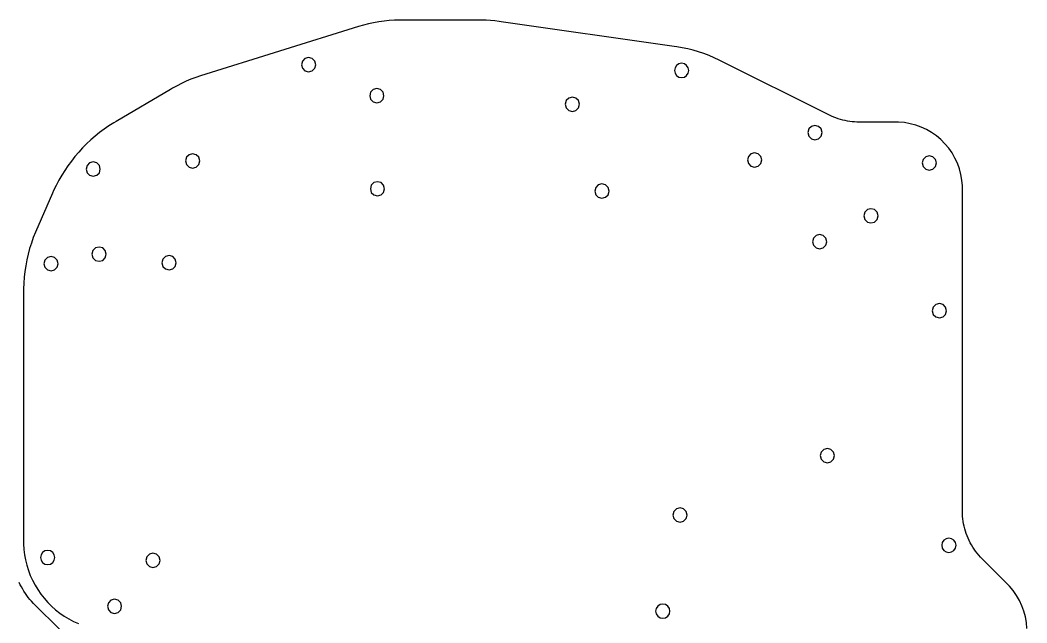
# Model space of a CAD drawing. Extents: x -1 to 514, y 19 to 842.
# Drawn here: x 288.9 to 514.5, y 702.2 to 837.3 of the extents above; entities that cross this region are included whole.
import ezdxf

# ---------------------------------------------------------------- set-up
doc = ezdxf.new("R2010")
doc.units = 0

msp = doc.modelspace()

# ---------------------------------------------------------------- linework, layer by layer
at = {"layer": 'Layer 1'}
for p, q in [((370.41742, 837.041129), (369.251932, 836.885025)), ((371.587935, 837.160191), (370.41742, 837.041129)), ((372.76136, 837.239566), (371.587935, 837.160191)), ((373.936903, 837.279254), (372.76136, 837.239566)), ((392.289173, 837.279254), (373.936903, 837.279254)), ((393.28083, 837.25015), (392.289173, 837.279254)), ((394.271165, 837.194587), (393.28083, 837.25015)), ((395.259382, 837.109921), (394.271165, 837.194587)), ((396.244954, 836.998796), (395.259382, 837.109921)), ((364.661946, 835.863735), (329.299105, 824.812103)), ((365.795948, 836.175943), (364.661946, 835.863735)), ((366.939741, 836.451109), (365.795948, 836.175943)), ((368.092, 836.686588), (366.939741, 836.451109)), ((369.251932, 836.885025), (368.092, 836.686588)), ((396.697126, 836.93265), (396.244954, 836.998796)), ((435.410911, 831.402865), (396.697126, 836.93265)), ((436.029506, 831.315553), (435.410911, 831.402865)), ((437.259288, 831.093303), (436.029506, 831.315553)), ((438.480603, 830.82872), (437.259288, 831.093303)), ((439.691599, 830.521804), (438.480603, 830.82872)), ((440.890689, 830.169909), (439.691599, 830.521804)), ((352.115112, 828.078598), (351.900753, 827.278599)), ((352.700752, 828.664238), (352.115112, 828.078598)), ((353.500751, 828.878597), (352.700752, 828.664238)), ((354.30075, 828.664238), (353.500751, 828.878597)), ((354.88639, 828.078598), (354.30075, 828.664238)), ((355.100749, 827.278599), (354.88639, 828.078598)), ((442.076815, 829.77568), (440.890689, 830.169909)), ((443.247859, 829.339118), (442.076815, 829.77568)), ((444.402499, 828.862869), (443.247859, 829.339118)), ((445.539413, 828.344286), (444.402499, 828.862869)), ((470.131344, 816.049114), (445.539413, 828.344286)), ((351.900753, 827.278599), (352.115112, 826.478599)), ((352.115112, 826.478599), (352.700752, 825.892959)), ((352.700752, 825.892959), (353.500751, 825.6786)), ((353.500751, 825.6786), (354.30075, 825.892959)), ((354.30075, 825.892959), (354.88639, 826.478599)), ((354.88639, 826.478599), (355.100749, 827.278599)), ((355.100749, 827.278599), (355.100749, 827.278599)), ((435.630984, 826.624186), (435.504719, 826.001986)), ((435.504719, 826.001986), (435.630984, 825.379785)), ((435.973997, 827.132165), (435.630984, 826.624186)), ((436.48237, 827.474594), (435.973997, 827.132165)), ((437.104715, 827.600143), (436.48237, 827.474594)), ((437.727061, 827.474594), (437.104715, 827.600143)), ((438.235434, 827.132165), (437.727061, 827.474594)), ((438.578447, 826.624186), (438.235434, 827.132165)), ((438.704712, 826.001986), (438.578447, 826.624186)), ((438.578447, 825.379785), (438.704712, 826.001986)), ((438.704712, 826.001986), (438.704712, 826.001986)), ((326.102148, 823.579146), (325.065248, 823.100251)), ((327.15413, 824.026291), (326.102148, 823.579146)), ((328.220135, 824.436395), (327.15413, 824.026291)), ((329.299105, 824.812103), (328.220135, 824.436395)), ((435.630984, 825.379785), (435.973997, 824.871806)), ((435.973997, 824.871806), (436.48237, 824.529377)), ((436.48237, 824.529377), (437.104715, 824.403828)), ((437.104715, 824.403828), (437.727061, 824.529377)), ((437.727061, 824.529377), (438.235434, 824.871806)), ((438.235434, 824.871806), (438.578447, 825.379785)), ((322.548799, 821.748232), (310.393062, 814.599199)), ((323.041188, 822.039273), (322.548799, 821.748232)), ((324.044486, 822.58696), (323.041188, 822.039273)), ((325.065248, 823.100251), (324.044486, 822.58696)), ((368.004979, 821.730232), (367.419339, 821.144592)), ((368.804978, 821.944591), (368.004979, 821.730232)), ((369.604977, 821.730232), (368.804978, 821.944591)), ((370.190617, 821.144592), (369.604977, 821.730232)), ((367.419339, 821.144592), (367.20498, 820.344592)), ((367.20498, 820.344592), (367.419339, 819.544593)), ((367.419339, 819.544593), (368.004979, 818.958953)), ((368.004979, 818.958953), (368.804978, 818.744594)), ((368.804978, 818.744594), (369.604977, 818.958953)), ((369.604977, 818.958953), (370.190617, 819.544593)), ((370.404976, 820.344592), (370.190617, 821.144592)), ((370.190617, 819.544593), (370.404976, 820.344592)), ((370.404976, 820.344592), (370.404976, 820.344592)), ((411.234284, 819.239594), (411.019925, 818.439595)), ((411.819924, 819.825234), (411.234284, 819.239594)), ((412.619923, 820.039593), (411.819924, 819.825234)), ((413.419922, 819.825234), (412.619923, 820.039593)), ((414.005562, 819.239594), (413.419922, 819.825234)), ((414.219921, 818.439595), (414.005562, 819.239594)), ((411.019925, 818.439595), (411.234284, 817.639596)), ((411.234284, 817.639596), (411.819924, 817.053956)), ((411.819924, 817.053956), (412.619923, 816.839597)), ((412.619923, 816.839597), (413.419922, 817.053956)), ((413.419922, 817.053956), (414.005562, 817.639596)), ((414.005562, 817.639596), (414.219921, 818.439595)), ((414.219921, 818.439595), (414.219921, 818.439595)), ((310.393062, 814.599199), (309.861779, 814.286991)), ((470.695964, 815.779239), (470.131344, 816.049114)), ((471.188089, 815.564927), (470.695964, 815.779239)), ((471.687621, 815.369136), (471.188089, 815.564927)), ((472.193769, 815.189219), (471.687621, 815.369136)), ((472.706001, 815.030469), (472.193769, 815.189219)), ((473.223526, 814.887595), (472.706001, 815.030469)), ((473.745812, 814.763241), (473.223526, 814.887595)), ((474.272333, 814.660053), (473.745812, 814.763241)), ((474.802028, 814.572741), (474.272333, 814.660053)), ((475.334369, 814.506595), (474.802028, 814.572741)), ((475.869091, 814.45897), (475.334369, 814.506595)), ((476.404872, 814.429866), (475.869091, 814.45897)), ((307.71654, 812.858243), (306.684667, 812.088306)), ((308.775931, 813.591138), (307.71654, 812.858243)), ((309.861779, 814.286991), (308.775931, 813.591138)), ((465.610882, 812.890316), (465.396523, 812.090317)), ((466.196522, 813.475956), (465.610882, 812.890316)), ((466.996521, 813.690315), (466.196522, 813.475956)), ((467.79652, 813.475956), (466.996521, 813.690315)), ((468.38216, 812.890316), (467.79652, 813.475956)), ((468.596519, 812.090317), (468.38216, 812.890316)), ((477.03061, 814.419283), (476.404872, 814.429866)), ((485.742535, 814.419283), (477.03061, 814.419283)), ((487.04296, 814.305512), (485.742535, 814.419283)), ((488.328569, 814.077971), (487.04296, 814.305512)), ((489.589572, 813.74195), (488.328569, 814.077971)), ((490.816443, 813.294805), (489.589572, 813.74195)), ((491.999658, 812.741826), (490.816443, 813.294805)), ((493.130221, 812.090952), (491.999658, 812.741826)), ((304.710084, 810.432017), (303.769756, 809.550955)), ((305.682162, 811.278682), (304.710084, 810.432017)), ((306.684667, 812.088306), (305.682162, 811.278682)), ((465.396523, 812.090317), (465.610882, 811.290318)), ((465.610882, 811.290318), (466.196522, 810.704678)), ((466.196522, 810.704678), (466.996521, 810.490319)), ((466.996521, 810.490319), (467.79652, 810.704678)), ((467.79652, 810.704678), (468.38216, 811.290318)), ((468.38216, 811.290318), (468.596519, 812.090317)), ((468.596519, 812.090317), (468.596519, 812.090317)), ((494.199401, 811.342182), (493.130221, 812.090952)), ((495.199525, 810.503454), (494.199401, 811.342182)), ((496.122655, 809.58006), (495.199525, 810.503454)), ((301.989906, 807.688291), (301.152765, 806.709334)), ((302.862765, 808.635498), (301.989906, 807.688291)), ((303.769756, 809.550955), (302.862765, 808.635498)), ((496.961648, 808.579936), (496.122655, 809.58006)), ((497.710418, 807.511021), (496.961648, 808.579936)), ((300.352137, 805.698627), (299.589344, 804.661462)), ((301.152765, 806.709334), (300.352137, 805.698627)), ((305.242352, 805.495968), (304.442353, 805.281609)), ((306.042351, 805.281609), (305.242352, 805.495968)), ((326.144391, 806.53961), (325.930032, 805.739611)), ((325.930032, 805.739611), (326.144391, 804.939612)), ((326.730031, 807.12525), (326.144391, 806.53961)), ((327.53003, 807.339609), (326.730031, 807.12525)), ((328.330029, 807.12525), (327.53003, 807.339609)), ((328.915669, 806.53961), (328.330029, 807.12525)), ((329.130028, 805.739611), (328.915669, 806.53961)), ((328.915669, 804.939612), (329.130028, 805.739611)), ((329.130028, 805.739611), (329.130028, 805.739611)), ((452.069032, 806.756383), (451.854673, 805.956384)), ((451.854673, 805.956384), (452.069032, 805.156385)), ((452.654672, 807.342023), (452.069032, 806.756383)), ((453.454671, 807.556382), (452.654672, 807.342023)), ((454.25467, 807.342023), (453.454671, 807.556382)), ((454.84031, 806.756383), (454.25467, 807.342023)), ((455.054669, 805.956384), (454.84031, 806.756383)), ((454.84031, 805.156385), (455.054669, 805.956384)), ((455.054669, 805.956384), (455.054669, 805.956384)), ((491.220902, 806.083786), (491.006543, 805.283787)), ((491.806542, 806.669426), (491.220902, 806.083786)), ((492.606541, 806.883785), (491.806542, 806.669426)), ((493.406541, 806.669426), (492.606541, 806.883785)), ((493.992181, 806.083786), (493.406541, 806.669426)), ((494.20654, 805.283787), (493.992181, 806.083786)), ((498.363144, 806.378605), (497.710418, 807.511021)), ((498.915064, 805.195919), (498.363144, 806.378605)), ((298.865181, 803.595192), (298.180969, 802.502464)), ((299.589344, 804.661462), (298.865181, 803.595192)), ((303.856713, 804.695969), (303.642354, 803.89597)), ((303.642354, 803.89597), (303.856713, 803.095971)), ((304.442353, 805.281609), (303.856713, 804.695969)), ((306.627991, 804.695969), (306.042351, 805.281609)), ((306.84235, 803.89597), (306.627991, 804.695969)), ((306.627991, 803.095971), (306.84235, 803.89597)), ((306.84235, 803.89597), (306.84235, 803.89597)), ((326.144391, 804.939612), (326.730031, 804.353972)), ((326.730031, 804.353972), (327.53003, 804.139613)), ((327.53003, 804.139613), (328.330029, 804.353972)), ((328.330029, 804.353972), (328.915669, 804.939612)), ((452.069032, 805.156385), (452.654672, 804.570745)), ((452.654672, 804.570745), (453.454671, 804.356385)), ((453.454671, 804.356385), (454.25467, 804.570745)), ((454.25467, 804.570745), (454.84031, 805.156385)), ((491.006543, 805.283787), (491.220902, 804.483788)), ((491.220902, 804.483788), (491.806542, 803.898148)), ((491.806542, 803.898148), (492.606541, 803.683789)), ((492.606541, 803.683789), (493.406541, 803.898148)), ((493.406541, 803.898148), (493.992181, 804.483788)), ((493.992181, 804.483788), (494.20654, 805.283787)), ((494.20654, 805.283787), (494.20654, 805.283787)), ((499.361416, 803.968254), (498.915064, 805.195919)), ((499.699288, 802.708839), (499.361416, 803.968254)), ((297.537503, 801.385924), (296.935312, 800.248217)), ((298.180969, 802.502464), (297.537503, 801.385924)), ((303.856713, 803.095971), (304.442353, 802.510331)), ((304.442353, 802.510331), (305.242352, 802.295972)), ((305.242352, 802.295972), (306.042351, 802.510331)), ((306.042351, 802.510331), (306.627991, 803.095971)), ((368.950835, 801.079602), (368.150836, 800.865243)), ((369.750834, 800.865243), (368.950835, 801.079602)), ((499.926036, 801.422966), (499.699288, 802.708839)), ((500.039806, 800.121217), (499.926036, 801.422966)), ((296.375719, 799.086698), (296.125159, 798.515199)), ((296.935312, 800.248217), (296.375719, 799.086698)), ((367.565196, 800.279603), (367.350837, 799.479604)), ((367.350837, 799.479604), (367.565196, 798.679604)), ((368.150836, 800.865243), (367.565196, 800.279603)), ((367.565196, 798.679604), (368.150836, 798.093964)), ((370.336474, 800.279603), (369.750834, 800.865243)), ((369.750834, 798.093964), (370.336474, 798.679604)), ((370.550833, 799.479604), (370.336474, 800.279603)), ((370.336474, 798.679604), (370.550833, 799.479604)), ((370.550833, 799.479604), (370.550833, 799.479604)), ((417.85469, 799.757819), (417.640331, 798.957819)), ((417.640331, 798.957819), (417.85469, 798.15782)), ((418.44033, 800.343459), (417.85469, 799.757819)), ((419.240329, 800.557818), (418.44033, 800.343459)), ((420.040328, 800.343459), (419.240329, 800.557818)), ((420.625968, 799.757819), (420.040328, 800.343459)), ((420.840328, 798.957819), (420.625968, 799.757819)), ((420.625968, 798.15782), (420.840328, 798.957819)), ((420.840328, 798.957819), (420.840328, 798.957819)), ((500.039806, 727.289455), (500.039806, 800.121217)), ((296.125159, 798.515199), (292.307676, 789.789251)), ((368.150836, 798.093964), (368.950835, 797.879605)), ((368.950835, 797.879605), (369.750834, 798.093964)), ((417.85469, 798.15782), (418.44033, 797.57218)), ((418.44033, 797.57218), (419.240329, 797.357821)), ((419.240329, 797.357821), (420.040328, 797.57218)), ((420.040328, 797.57218), (420.625968, 798.15782)), ((478.163199, 794.220625), (477.94884, 793.420626)), ((478.748839, 794.806265), (478.163199, 794.220625)), ((479.548839, 795.020625), (478.748839, 794.806265)), ((480.348838, 794.806265), (479.548839, 795.020625)), ((480.934478, 794.220625), (480.348838, 794.806265)), ((481.148837, 793.420626), (480.934478, 794.220625)), ((477.94884, 793.420626), (478.163199, 792.620627)), ((478.163199, 792.620627), (478.748839, 792.034987)), ((478.748839, 792.034987), (479.548839, 791.820628)), ((479.548839, 791.820628), (480.348838, 792.034987)), ((480.348838, 792.034987), (480.934478, 792.620627)), ((480.934478, 792.620627), (481.148837, 793.420626)), ((481.148837, 793.420626), (481.148837, 793.420626)), ((292.307676, 789.789251), (291.827855, 788.569524)), ((291.827855, 788.569524), (291.394018, 787.331275)), ((466.652257, 788.422421), (466.437898, 787.622422)), ((466.437898, 787.622422), (466.652257, 786.822423)), ((467.237897, 789.008061), (466.652257, 788.422421)), ((468.037896, 789.22242), (467.237897, 789.008061)), ((468.837895, 789.008061), (468.037896, 789.22242)), ((469.423535, 788.422421), (468.837895, 789.008061)), ((469.637894, 787.622422), (469.423535, 788.422421)), ((469.423535, 786.822423), (469.637894, 787.622422)), ((469.637894, 787.622422), (469.637894, 787.622422)), ((291.006827, 786.079798), (290.666812, 784.815091)), ((291.394018, 787.331275), (291.006827, 786.079798)), ((305.190275, 785.634616), (304.975916, 784.834617)), ((305.775915, 786.220256), (305.190275, 785.634616)), ((306.575914, 786.434615), (305.775915, 786.220256)), ((307.375913, 786.220256), (306.575914, 786.434615)), ((307.961553, 785.634616), (307.375913, 786.220256)), ((308.175912, 784.834617), (307.961553, 785.634616)), ((466.652257, 786.822423), (467.237897, 786.236783)), ((467.237897, 786.236783), (468.037896, 786.022424)), ((468.037896, 786.022424), (468.837895, 786.236783)), ((468.837895, 786.236783), (469.423535, 786.822423)), ((290.3745, 783.537155), (290.13029, 782.248636)), ((290.666812, 784.815091), (290.3745, 783.537155)), ((294.42448, 783.49234), (294.210121, 782.692341)), ((295.01012, 784.07798), (294.42448, 783.49234)), ((295.810119, 784.29234), (295.01012, 784.07798)), ((296.610118, 784.07798), (295.810119, 784.29234)), ((297.195758, 783.49234), (296.610118, 784.07798)), ((297.410117, 782.692341), (297.195758, 783.49234)), ((304.975916, 784.834617), (305.190275, 784.034618)), ((305.190275, 784.034618), (305.775915, 783.448978)), ((305.775915, 783.448978), (306.575914, 783.234619)), ((306.575914, 783.234619), (307.375913, 783.448978)), ((307.375913, 783.448978), (307.961553, 784.034618)), ((307.961553, 784.034618), (308.175912, 784.834617)), ((308.175912, 784.834617), (308.175912, 784.834617)), ((320.875255, 783.699641), (320.660896, 782.899642)), ((320.660896, 782.899642), (320.875255, 782.099643)), ((321.460895, 784.285281), (320.875255, 783.699641)), ((322.260894, 784.49964), (321.460895, 784.285281)), ((323.060893, 784.285281), (322.260894, 784.49964)), ((323.646533, 783.699641), (323.060893, 784.285281)), ((323.860892, 782.899642), (323.646533, 783.699641)), ((323.646533, 782.099643), (323.860892, 782.899642)), ((323.860892, 782.899642), (323.860892, 782.899642)), ((289.934473, 780.954825), (289.787391, 779.653076)), ((290.13029, 782.248636), (289.934473, 780.954825)), ((294.210121, 782.692341), (294.42448, 781.892342)), ((294.42448, 781.892342), (295.01012, 781.306702)), ((295.01012, 781.306702), (295.810119, 781.092343)), ((295.810119, 781.092343), (296.610118, 781.306702)), ((296.610118, 781.306702), (297.195758, 781.892342)), ((297.195758, 781.892342), (297.410117, 782.692341)), ((297.410117, 782.692341), (297.410117, 782.692341)), ((320.875255, 782.099643), (321.460895, 781.514003)), ((321.460895, 781.514003), (322.260894, 781.299644)), ((322.260894, 781.299644), (323.060893, 781.514003)), ((323.060893, 781.514003), (323.646533, 782.099643)), ((289.689231, 778.346036), (289.640097, 777.036351)), ((289.787391, 779.653076), (289.689231, 778.346036)), ((289.640097, 777.036351), (289.640071, 776.380185)), ((289.640071, 776.380185), (289.640071, 719.886423)), ((493.499867, 772.942993), (493.285508, 772.142994)), ((493.285508, 772.142994), (493.499867, 771.342995)), ((494.085507, 773.528633), (493.499867, 772.942993)), ((494.885506, 773.742992), (494.085507, 773.528633)), ((495.685505, 773.528633), (494.885506, 773.742992)), ((496.271145, 772.942993), (495.685505, 773.528633)), ((496.485504, 772.142994), (496.271145, 772.942993)), ((496.271145, 771.342995), (496.485504, 772.142994)), ((496.485504, 772.142994), (496.485504, 772.142994)), ((493.499867, 771.342995), (494.085507, 770.757355)), ((494.085507, 770.757355), (494.885506, 770.542996)), ((494.885506, 770.542996), (495.685505, 770.757355)), ((495.685505, 770.757355), (496.271145, 771.342995)), ((468.384212, 740.499693), (468.169853, 739.699694)), ((468.969852, 741.085333), (468.384212, 740.499693)), ((469.769851, 741.299692), (468.969852, 741.085333)), ((470.56985, 741.085333), (469.769851, 741.299692)), ((471.15549, 740.499693), (470.56985, 741.085333)), ((471.369849, 739.699694), (471.15549, 740.499693)), ((468.169853, 739.699694), (468.384212, 738.899695)), ((468.384212, 738.899695), (468.969852, 738.314055)), ((468.969852, 738.314055), (469.769851, 738.099696)), ((469.769851, 738.099696), (470.56985, 738.314055)), ((470.56985, 738.314055), (471.15549, 738.899695)), ((471.15549, 738.899695), (471.369849, 739.699694)), ((471.369849, 739.699694), (471.369849, 739.699694)), ((435.364253, 727.16471), (435.149894, 726.364711)), ((435.949893, 727.75035), (435.364253, 727.16471)), ((436.749892, 727.964709), (435.949893, 727.75035)), ((437.549892, 727.75035), (436.749892, 727.964709)), ((438.135532, 727.16471), (437.549892, 727.75035)), ((438.349891, 726.364711), (438.135532, 727.16471)), ((500.052242, 726.633289), (500.039806, 727.289455)), ((500.083727, 726.069727), (500.052242, 726.633289)), ((435.149894, 726.364711), (435.364253, 725.564712)), ((435.364253, 725.564712), (435.949893, 724.979072)), ((435.949893, 724.979072), (436.749892, 724.764713)), ((436.749892, 724.764713), (437.549892, 724.979072)), ((437.549892, 724.979072), (438.135532, 725.564712)), ((438.135532, 725.564712), (438.349891, 726.364711)), ((438.349891, 726.364711), (438.349891, 726.364711)), ((500.136115, 725.511457), (500.083727, 726.069727)), ((500.209669, 724.953187), (500.136115, 725.511457)), ((500.30386, 724.397563), (500.209669, 724.953187)), ((500.418954, 723.84723), (500.30386, 724.397563)), ((500.55442, 723.299543), (500.418954, 723.84723)), ((500.71026, 722.759794), (500.55442, 723.299543)), ((500.885943, 722.225336), (500.71026, 722.759794)), ((501.081734, 721.69617), (500.885943, 722.225336)), ((289.640071, 719.886423), (289.712884, 718.68257)), ((495.524471, 720.211011), (495.398174, 719.588846)), ((495.867492, 720.718954), (495.524471, 720.211011)), ((496.375852, 721.061354), (495.867492, 720.718954)), ((496.998171, 721.186892), (496.375852, 721.061354)), ((497.620489, 721.061354), (496.998171, 721.186892)), ((498.12885, 720.718954), (497.620489, 721.061354)), ((498.47187, 720.211011), (498.12885, 720.718954)), ((498.598168, 719.588846), (498.47187, 720.211011)), ((501.297105, 721.177588), (501.081734, 721.69617)), ((501.53179, 720.666942), (501.297105, 721.177588)), ((501.785525, 720.164235), (501.53179, 720.666942)), ((502.057781, 719.67211), (501.785525, 720.164235)), ((289.712884, 718.68257), (289.858193, 717.486655)), ((289.858193, 717.486655), (290.075522, 716.301323)), ((293.57535, 717.480656), (293.449085, 716.858455)), ((293.918363, 717.988635), (293.57535, 717.480656)), ((294.426736, 718.331064), (293.918363, 717.988635)), ((295.049082, 718.456613), (294.426736, 718.331064)), ((295.671427, 718.331064), (295.049082, 718.456613)), ((296.1798, 717.988635), (295.671427, 718.331064)), ((296.522813, 717.480656), (296.1798, 717.988635)), ((296.649078, 716.858455), (296.522813, 717.480656)), ((317.840042, 717.590363), (317.254402, 717.004723)), ((318.640041, 717.804722), (317.840042, 717.590363)), ((319.44004, 717.590363), (318.640041, 717.804722)), ((320.02568, 717.004723), (319.44004, 717.590363)), ((495.398174, 719.588846), (495.524471, 718.966681)), ((495.524471, 718.966681), (495.867492, 718.458739)), ((495.867492, 718.458739), (496.375852, 718.116338)), ((496.375852, 718.116338), (496.998171, 717.9908)), ((496.998171, 717.9908), (497.620489, 718.116338)), ((497.620489, 718.116338), (498.12885, 718.458739)), ((498.12885, 718.458739), (498.47187, 718.966681)), ((498.47187, 718.966681), (498.598168, 719.588846)), ((498.598168, 719.588846), (498.598168, 719.588846)), ((502.348028, 719.187923), (502.057781, 719.67211)), ((502.656268, 718.716966), (502.348028, 719.187923)), ((502.981969, 718.259237), (502.656268, 718.716966)), ((503.324604, 717.812092), (502.981969, 718.259237)), ((503.683643, 717.378176), (503.324604, 717.812092)), ((290.075522, 716.301323), (290.364049, 715.12922)), ((293.449085, 716.858455), (293.57535, 716.236255)), ((293.57535, 716.236255), (293.918363, 715.728276)), ((293.918363, 715.728276), (294.426736, 715.385847)), ((294.426736, 715.385847), (295.049082, 715.260298)), ((295.049082, 715.260298), (295.671427, 715.385847)), ((295.671427, 715.385847), (296.1798, 715.728276)), ((296.1798, 715.728276), (296.522813, 716.236255)), ((296.522813, 716.236255), (296.649078, 716.858455)), ((296.649078, 716.858455), (296.649078, 716.858455)), ((317.254402, 717.004723), (317.040043, 716.204724)), ((317.040043, 716.204724), (317.254402, 715.404725)), ((317.254402, 715.404725), (317.840042, 714.819085)), ((319.44004, 714.819085), (320.02568, 715.404725)), ((320.24004, 716.204724), (320.02568, 717.004723)), ((320.02568, 715.404725), (320.24004, 716.204724)), ((320.24004, 716.204724), (320.24004, 716.204724)), ((504.058558, 716.960135), (503.683643, 717.378176)), ((504.513905, 716.486531), (504.058558, 716.960135)), ((510.561479, 710.438164), (504.513905, 716.486531)), ((290.364049, 715.12922), (290.722745, 713.978284)), ((290.722745, 713.978284), (291.150258, 712.851161)), ((317.840042, 714.819085), (318.640041, 714.604725)), ((318.640041, 714.604725), (319.44004, 714.819085)), ((288.91619, 710.765942), (288.681505, 711.276588)), ((289.169925, 710.263235), (288.91619, 710.765942)), ((291.150258, 712.851161), (291.645081, 711.753141)), ((291.645081, 711.753141), (292.205362, 710.684226)), ((292.205362, 710.684226), (292.829116, 709.652352)), ((289.442181, 709.77111), (289.169925, 710.263235)), ((289.732428, 709.286923), (289.442181, 709.77111)), ((290.040668, 708.815966), (289.732428, 709.286923)), ((290.366369, 708.358237), (290.040668, 708.815966)), ((292.829116, 709.652352), (293.513989, 708.660166)), ((293.513989, 708.660166), (294.257468, 707.712959)), ((511.400736, 709.43804), (510.561479, 710.438164)), ((512.149506, 708.369125), (511.400736, 709.43804)), ((290.709004, 707.911092), (290.366369, 708.358237)), ((291.068043, 707.477176), (290.709004, 707.911092)), ((291.442958, 707.059135), (291.068043, 707.477176)), ((291.898305, 706.585531), (291.442958, 707.059135)), ((297.945879, 700.537164), (291.898305, 706.585531)), ((294.257468, 707.712959), (295.057038, 706.808085)), ((295.057038, 706.808085), (295.909524, 705.956128)), ((308.638326, 706.735251), (308.423966, 705.935252)), ((309.223966, 707.320891), (308.638326, 706.735251)), ((310.023965, 707.53525), (309.223966, 707.320891)), ((310.823964, 707.320891), (310.023965, 707.53525)), ((311.409604, 706.735251), (310.823964, 707.320891)), ((311.623963, 705.935252), (311.409604, 706.735251)), ((432.26841, 706.302142), (431.760036, 705.959713)), ((432.890755, 706.427691), (432.26841, 706.302142)), ((433.5131, 706.302142), (432.890755, 706.427691)), ((434.021474, 705.959713), (433.5131, 706.302142)), ((512.802232, 707.239355), (512.149506, 708.369125)), ((513.353887, 706.056669), (512.802232, 707.239355)), ((295.909524, 705.956128), (296.812017, 705.157087)), ((296.812017, 705.157087), (297.761076, 704.413609)), ((297.761076, 704.413609), (298.753262, 703.728339)), ((308.423966, 705.935252), (308.638326, 705.135253)), ((308.638326, 705.135253), (309.223966, 704.549613)), ((309.223966, 704.549613), (310.023965, 704.335254)), ((310.023965, 704.335254), (310.823964, 704.549613)), ((310.823964, 704.549613), (311.409604, 705.135253)), ((311.409604, 705.135253), (311.623963, 705.935252)), ((311.623963, 705.935252), (311.623963, 705.935252)), ((431.417023, 705.451734), (431.290758, 704.829533)), ((431.290758, 704.829533), (431.417023, 704.207333)), ((431.760036, 705.959713), (431.417023, 705.451734)), ((431.417023, 704.207333), (431.760036, 703.699354)), ((434.364487, 705.451734), (434.021474, 705.959713)), ((434.021474, 703.699354), (434.364487, 704.207333)), ((434.490752, 704.829533), (434.364487, 705.451734)), ((434.364487, 704.207333), (434.490752, 704.829533)), ((434.490752, 704.829533), (434.490752, 704.829533)), ((513.800504, 704.829004), (513.353887, 706.056669)), ((514.138376, 703.569589), (513.800504, 704.829004)), ((298.753262, 703.728339), (299.785136, 703.103923)), ((299.785136, 703.103923), (300.852728, 702.545653)), ((300.852728, 702.545653), (301.95207, 702.050883)), ((431.760036, 703.699354), (432.26841, 703.356925)), ((432.26841, 703.356925), (432.890755, 703.231376)), ((432.890755, 703.231376), (433.5131, 703.356925)), ((433.5131, 703.356925), (434.021474, 703.699354)), ((514.364859, 702.283716), (514.138376, 703.569589)), ((514.47863, 700.981967), (514.364859, 702.283716))]:
    msp.add_line(p, q, dxfattribs=at)

doc.saveas('drawing.dxf')
